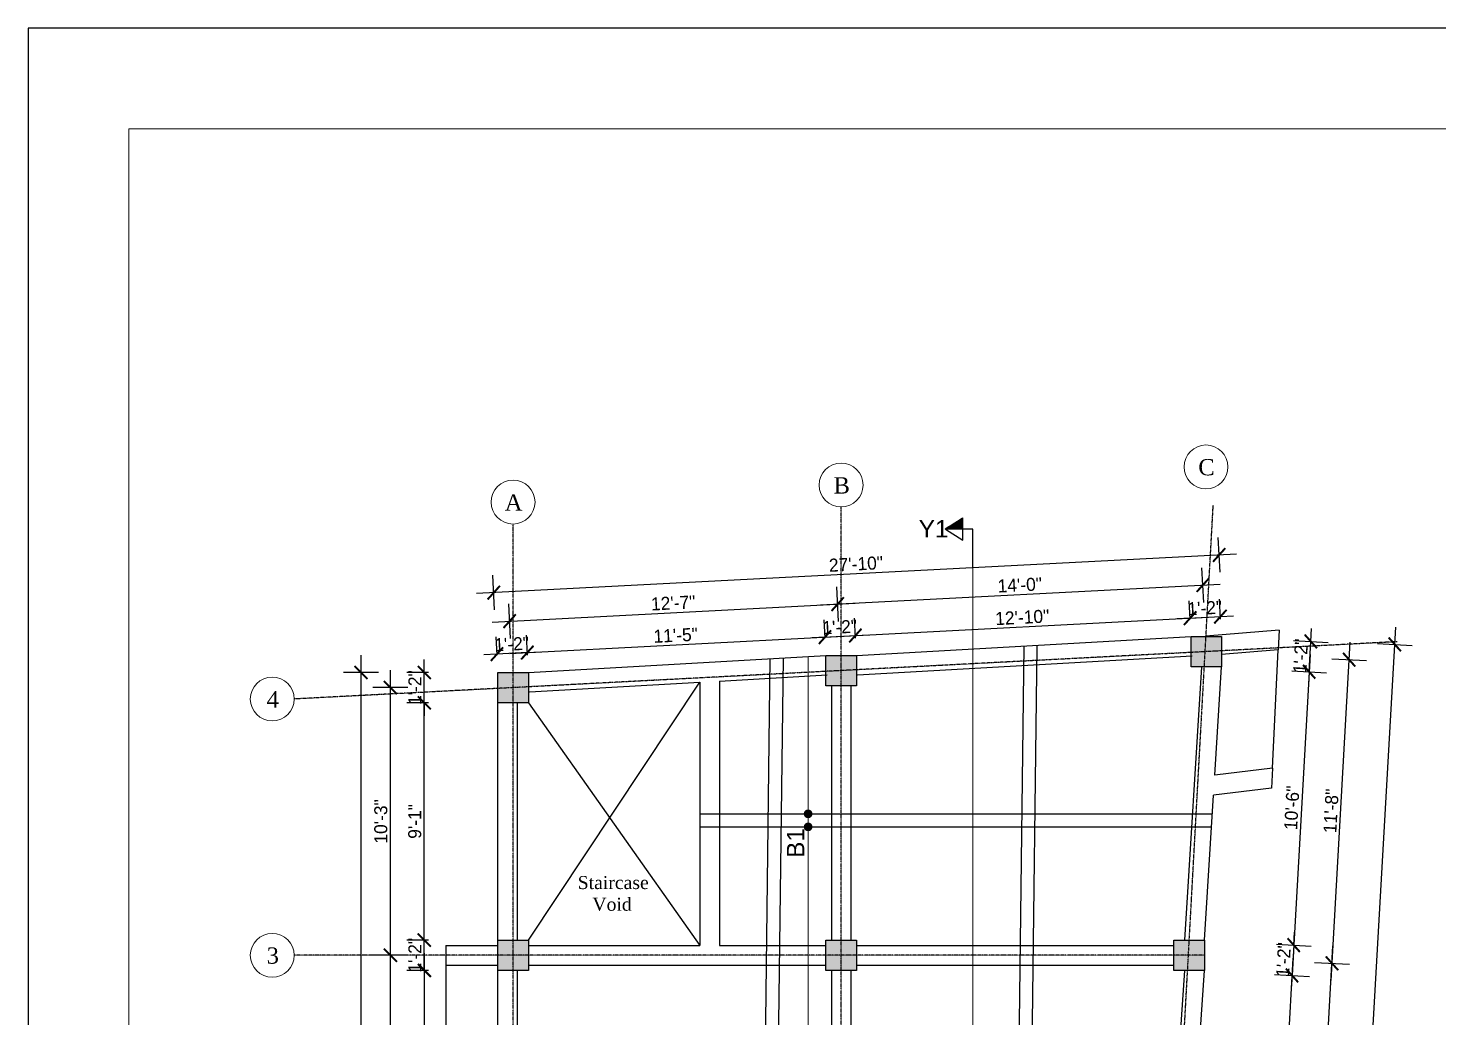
# Model space of a CAD drawing. Header units: inches. Extents: x -412 to 2766, y -9590 to -2111.
# Drawn here: x -412 to 238, y -7798 to -7342 of the extents above; entities that cross this region are included whole.
import ezdxf

# ---------------------------------------------------------------- set-up
doc = ezdxf.new("R2010")
doc.units = ezdxf.units.IN
doc.header["$LTSCALE"] = 0.5
doc.header["$MEASUREMENT"] = 0
doc.header["$PDMODE"] = 66
doc.linetypes.add('ACAD_ISO02W100', pattern=[15, 12, -3])
doc.linetypes.add('PHANTOM2', pattern=[1.25, 0.625, -0.125, 0.125, -0.125, 0.125, -0.125])
for name, color, linetype, lineweight in [('05 DOT', 50, 'Continuous', 5), ('15 TEXT', 7, 'Continuous', 15), ('20 BEAM SECTION ARROW', 7, 'ACAD_ISO02W100', 20), ('25 BOT BAR', 12, 'Continuous', 25), ('COLUMN', 8, 'Continuous', 50), ('DOOR & WIN', 1, 'Continuous', 25), ('ELE1', 3, 'Continuous', 9), ('Profile ele', 4, 'Continuous', 25), ('RINF', 4, 'Continuous', 25), ('TEXT', 220, 'Continuous', 9), ('window', 6, 'Continuous', 13)]:
    doc.layers.add(name, color=color, linetype=linetype, lineweight=lineweight)
doc.layers.add('OUTLINE', color=116, linetype='Continuous')
doc.styles.add('ARCHITECTURE', font='stylu.ttf')
doc.styles.add('arial', font='arial.ttf')
doc.styles.get("Standard").update_dxf_attribs({"font": 'arial.ttf'})
doc.dimstyles.new('8 SCALE', dxfattribs={"dimscale": 0, "dimtxt": 6, "dimasz": 6, "dimexe": 8, "dimexo": 8, "dimgap": 1.25, "dimtad": 1, "dimdec": 0, "dimzin": 3, "dimdsep": 46, "dimlunit": 4, "dimtxsty": 'ARCHITECTURE', "dimblk": 'ARCHTICK', "dimcen": 8, "dimdle": 8, "dimclrd": 5, "dimclre": 5, "dimclrt": 7, "dimadec": 0, "dimazin": 0, "dimtfac": 0.75, "dimtdec": 0, "dimtix": 1, "dimtmove": 2, "dimatfit": 3, "dimldrblk": 'ARCHTICK', "dimfxl": 8, "dimfxlon": 1, "dimtolj": 1, "dimtzin": 0, "dimlwd": -1, "dimlwe": -1, "dimarcsym": 0})
doc.dimstyles.new('Copy of Standard1', dxfattribs={"dimscale": 24, "dimtxt": 0.083333, "dimasz": 0.125, "dimexe": 0.046875, "dimexo": 0.078125, "dimgap": 0.046875, "dimtad": 1, "dimdec": 0, "dimzin": 3, "dimdsep": 46, "dimlunit": 4, "dimtxsty": 'arial', "dimcen": 0.09, "dimdle": 0.046875, "dimclrd": 5, "dimclre": 5, "dimclrt": 7, "dimaunit": 1, "dimadec": 0, "dimazin": 0, "dimtfac": 1, "dimtdec": 0, "dimtofl": 0, "dimtmove": 0, "dimatfit": 3, "dimfxl": 1, "dimtolj": 1, "dimtzin": 0, "dimlwd": -1, "dimlwe": -1, "dimarcsym": 0})

# ---------------------------------------------------------------- blocks, each defined once
blk = doc.blocks.new('_ArchTick')
at = {"color": 0, "linetype": 'ByBlock', "const_width": 0.15}
blk.add_lwpolyline([(-0.5, -0.5), (0.5, 0.5)], dxfattribs=at)
blk = doc.blocks.new('*D1284')
at = {"layer": 'Defpoints', "color": 0, "transparency": 16777216}
for p in [(-18097.66, -12596.8), (-18097.22, -12605.22), (-18234.22, -12613.07)]:
    blk.add_point(p, dxfattribs=at)
at = {"layer": 'Profile ele', "color": 5, "transparency": 16777216}
for p, q in [((-18097.64, -12597.23), (-18098.08, -12588.81)), ((-18242.69, -12604.34), (-18089.67, -12596.39)), ((-18234.64, -12605.08), (-18235.11, -12595.94))]:
    blk.add_line(p, q, dxfattribs=at)
at = {"layer": 'Profile ele', "color": 5, "transparency": 16777216, "xscale": 6, "yscale": 6, "zscale": 6}
for p, rotation in [((-18097.66, -12596.8), 2.975964946126867), ((-18234.7, -12603.93), 182.9759649461269)]:
    blk.add_blockref('_ArchTick', p, dxfattribs=dict(at, rotation=rotation))
at = {"layer": 'Profile ele', "color": 7, "transparency": 16777216, "insert": (-18166.41, -12595.99), "char_height": 6, "attachment_point": 5, "rotation": 2.97596, "style": 'ARCHITECTURE'}
blk.add_mtext('\\A1;11\'-5"', dxfattribs=at)
blk = doc.blocks.new('*D1285')
at = {"layer": 'Defpoints', "color": 0, "transparency": 16777216}
for p in [(-18083.7, -12596.08), (-18097.22, -12605.22), (-18083.22, -12605.22)]:
    blk.add_point(p, dxfattribs=at)
at = {"layer": 'Profile ele', "color": 5, "transparency": 16777216}
for p, q in [((-18097.64, -12597.23), (-18098.08, -12588.81)), ((-18083.64, -12597.23), (-18084.11, -12588.09)), ((-18083.7, -12596.08), (-18077.71, -12595.77)), ((-18097.66, -12596.8), (-18103.65, -12597.11)), ((-18097.66, -12596.8), (-18083.7, -12596.08))]:
    blk.add_line(p, q, dxfattribs=at)
at = {"layer": 'Profile ele', "color": 5, "transparency": 16777216, "xscale": 6, "yscale": 6, "zscale": 6}
for p, rotation in [((-18097.66, -12596.8), 2.975964946126828), ((-18083.7, -12596.08), 182.9759649461269)]:
    blk.add_blockref('_ArchTick', p, dxfattribs=dict(at, rotation=rotation))
at = {"layer": 'Profile ele', "color": 7, "transparency": 16777216, "insert": (-18090.9, -12592.14), "char_height": 6, "attachment_point": 5, "rotation": 2.97596, "style": 'ARCHITECTURE'}
blk.add_mtext('\\A1;1\'-2"', dxfattribs=at)
blk = doc.blocks.new('*D1286')
at = {"layer": 'Defpoints', "color": 0, "transparency": 16777216}
for p in [(-17929.6, -12588.07), (-17929.16, -12596.49), (-18083.22, -12605.22)]:
    blk.add_point(p, dxfattribs=at)
at = {"layer": 'Profile ele', "color": 5, "transparency": 16777216}
for p, q in [((-17929.58, -12588.5), (-17930.02, -12580.08)), ((-18091.69, -12596.49), (-17921.61, -12587.65)), ((-18083.64, -12597.23), (-18084.11, -12588.09))]:
    blk.add_line(p, q, dxfattribs=at)
at = {"layer": 'Profile ele', "color": 5, "transparency": 16777216, "xscale": 6, "yscale": 6, "zscale": 6}
for p, rotation in [((-17929.6, -12588.07), 2.975964946126867), ((-18083.7, -12596.08), 182.9759649461269)]:
    blk.add_blockref('_ArchTick', p, dxfattribs=dict(at, rotation=rotation))
at = {"layer": 'Profile ele', "color": 7, "transparency": 16777216, "insert": (-18006.88, -12587.72), "char_height": 6, "attachment_point": 5, "rotation": 2.97596, "style": 'ARCHITECTURE'}
blk.add_mtext('\\A1;12\'-10"', dxfattribs=at)
blk = doc.blocks.new('*D1287')
at = {"layer": 'Defpoints', "color": 0, "transparency": 16777216}
for p in [(-17915.64, -12587.34), (-17929.16, -12596.49), (-17915.16, -12596.49)]:
    blk.add_point(p, dxfattribs=at)
at = {"layer": 'Profile ele', "color": 5, "transparency": 16777216}
for p, q in [((-17929.58, -12588.5), (-17930.02, -12580.08)), ((-17915.58, -12588.5), (-17916.05, -12579.35)), ((-17929.6, -12588.07), (-17935.59, -12588.38)), ((-17929.6, -12588.07), (-17915.64, -12587.34)), ((-17915.64, -12587.34), (-17909.64, -12587.03))]:
    blk.add_line(p, q, dxfattribs=at)
at = {"layer": 'Profile ele', "color": 5, "transparency": 16777216, "xscale": 6, "yscale": 6, "zscale": 6}
for p, rotation in [((-17929.6, -12588.07), 2.975964946126828), ((-17915.64, -12587.34), 182.9759649461269)]:
    blk.add_blockref('_ArchTick', p, dxfattribs=dict(at, rotation=rotation))
at = {"layer": 'Profile ele', "color": 7, "transparency": 16777216, "insert": (-17922.84, -12583.4), "char_height": 6, "attachment_point": 5, "rotation": 2.97596, "style": 'ARCHITECTURE'}
blk.add_mtext('\\A1;1\'-2"', dxfattribs=at)
blk = doc.blocks.new('*D1288')
at = {"layer": 'Defpoints', "color": 0, "transparency": 16777216}
for p in [(-18091.82, -12581.59), (-18090.22, -12612.22), (-18241.22, -12620.07)]:
    blk.add_point(p, dxfattribs=at)
at = {"layer": 'Profile ele', "color": 5, "transparency": 16777216}
for p, q in [((-18091.4, -12589.58), (-18092.23, -12573.6)), ((-18250.81, -12589.85), (-18083.83, -12581.17)), ((-18242.4, -12597.43), (-18243.23, -12581.45))]:
    blk.add_line(p, q, dxfattribs=at)
at = {"layer": 'Profile ele', "color": 5, "transparency": 16777216, "xscale": 6, "yscale": 6, "zscale": 6}
for p, rotation in [((-18091.82, -12581.59), 2.975964946167997), ((-18242.82, -12589.44), 182.975964946168)]:
    blk.add_blockref('_ArchTick', p, dxfattribs=dict(at, rotation=rotation))
at = {"layer": 'Profile ele', "color": 7, "transparency": 16777216, "insert": (-18167.55, -12581.05), "char_height": 6, "attachment_point": 5, "rotation": 2.97596, "style": 'ARCHITECTURE'}
blk.add_mtext('\\A1;12\'-7"', dxfattribs=at)
blk = doc.blocks.new('*D1289')
at = {"layer": 'Defpoints', "color": 0, "transparency": 16777216}
for p in [(-17923.76, -12572.85), (-17922.16, -12603.49), (-18090.22, -12612.22)]:
    blk.add_point(p, dxfattribs=at)
at = {"layer": 'Profile ele', "color": 5, "transparency": 16777216}
for p, q in [((-17923.34, -12580.84), (-17924.17, -12564.86)), ((-18099.81, -12582), (-17915.77, -12572.43)), ((-18091.4, -12589.58), (-18092.23, -12573.6))]:
    blk.add_line(p, q, dxfattribs=at)
at = {"layer": 'Profile ele', "color": 5, "transparency": 16777216, "xscale": 6, "yscale": 6, "zscale": 6}
for p, rotation in [((-17923.76, -12572.85), 2.975964946126867), ((-18091.82, -12581.59), 182.9759649461269)]:
    blk.add_blockref('_ArchTick', p, dxfattribs=dict(at, rotation=rotation))
at = {"layer": 'Profile ele', "color": 7, "transparency": 16777216, "insert": (-18008.01, -12572.82), "char_height": 6, "attachment_point": 5, "rotation": 2.97596, "style": 'ARCHITECTURE'}
blk.add_mtext('\\A1;14\'-0"', dxfattribs=at)
blk = doc.blocks.new('*D1290')
at = {"layer": 'Defpoints', "color": 0, "transparency": 16777216}
for p in [(-18250.13, -12576.31), (-17914.33, -12595.72), (-18248.22, -12613.07)]:
    blk.add_point(p, dxfattribs=at)
at = {"layer": 'Profile ele', "color": 5, "transparency": 16777216}
for p, q in [((-17915.83, -12566.94), (-17916.66, -12550.97)), ((-17908.25, -12558.54), (-18258.12, -12576.73)), ((-18249.72, -12584.3), (-18250.55, -12568.32))]:
    blk.add_line(p, q, dxfattribs=at)
at = {"layer": 'Profile ele', "color": 5, "transparency": 16777216, "xscale": 6, "yscale": 6, "zscale": 6}
for p, rotation in [((-17916.24, -12558.95), 2.975964946168395), ((-18250.13, -12576.31), 182.9759649461684)]:
    blk.add_blockref('_ArchTick', p, dxfattribs=dict(at, rotation=rotation))
at = {"layer": 'Profile ele', "color": 7, "transparency": 16777216, "insert": (-18083.42, -12563.15), "char_height": 6, "attachment_point": 5, "rotation": 2.97596, "style": 'ARCHITECTURE'}
blk.add_mtext('\\A1;27\'-10"', dxfattribs=at)
blk = doc.blocks.new('*D1301')
at = {"layer": 'Defpoints', "color": 0, "transparency": 16777216}
for p in [(-18282.05, -12750.35), (-18272.22, -12750.35), (-18272.22, -12828.35)]:
    blk.add_point(p, dxfattribs=at)
at = {"layer": 'Profile ele', "color": 5, "transparency": 16777216}
for p, q in [((-18282.05, -12836.35), (-18282.05, -12742.35)), ((-18280.22, -12750.35), (-18290.05, -12750.35)), ((-18280.22, -12828.35), (-18290.05, -12828.35))]:
    blk.add_line(p, q, dxfattribs=at)
at = {"layer": 'Profile ele', "color": 5, "transparency": 16777216, "xscale": 6, "yscale": 6, "zscale": 6}
for p, rotation in [((-18282.05, -12750.35), 90), ((-18282.05, -12828.35), 270)]:
    blk.add_blockref('_ArchTick', p, dxfattribs=dict(at, rotation=rotation))
at = {"layer": 'Profile ele', "color": 7, "transparency": 16777216, "insert": (-18286.41, -12789.35), "char_height": 6, "attachment_point": 5, "rotation": 90, "style": 'ARCHITECTURE'}
blk.add_mtext('\\A1;6\'-6"', dxfattribs=at)
blk = doc.blocks.new('*D1302')
at = {"layer": 'Defpoints', "color": 0, "transparency": 16777216}
for p in [(-18282.12, -12736.35), (-18272.22, -12736.35), (-18272.22, -12750.35)]:
    blk.add_point(p, dxfattribs=at)
at = {"layer": 'Profile ele', "color": 5, "transparency": 16777216}
for p, q in [((-18282.12, -12736.35), (-18282.12, -12730.35)), ((-18280.22, -12736.35), (-18290.12, -12736.35)), ((-18282.12, -12750.35), (-18282.12, -12736.35)), ((-18280.22, -12750.35), (-18290.12, -12750.35)), ((-18282.12, -12750.35), (-18282.12, -12756.35))]:
    blk.add_line(p, q, dxfattribs=at)
at = {"layer": 'Profile ele', "color": 5, "transparency": 16777216, "xscale": 6, "yscale": 6, "zscale": 6}
for p, rotation in [((-18282.12, -12736.35), 270), ((-18282.12, -12750.35), 90)]:
    blk.add_blockref('_ArchTick', p, dxfattribs=dict(at, rotation=rotation))
at = {"layer": 'Profile ele', "color": 7, "transparency": 16777216, "insert": (-18286.43, -12743.35), "char_height": 6, "attachment_point": 5, "rotation": 90, "style": 'ARCHITECTURE'}
blk.add_mtext('\\A1;1\'-2"', dxfattribs=at)
blk = doc.blocks.new('*D1303')
at = {"layer": 'Defpoints', "color": 0, "transparency": 16777216}
for p in [(-18282.12, -12627.07), (-18272.22, -12627.07), (-18272.22, -12736.35)]:
    blk.add_point(p, dxfattribs=at)
at = {"layer": 'Profile ele', "color": 5, "transparency": 16777216}
for p, q in [((-18282.12, -12744.35), (-18282.12, -12619.07)), ((-18280.22, -12627.07), (-18290.12, -12627.07)), ((-18280.22, -12736.35), (-18290.12, -12736.35))]:
    blk.add_line(p, q, dxfattribs=at)
at = {"layer": 'Profile ele', "color": 5, "transparency": 16777216, "xscale": 6, "yscale": 6, "zscale": 6}
for p, rotation in [((-18282.12, -12627.07), 90), ((-18282.12, -12736.35), 270)]:
    blk.add_blockref('_ArchTick', p, dxfattribs=dict(at, rotation=rotation))
at = {"layer": 'Profile ele', "color": 7, "transparency": 16777216, "insert": (-18286.47, -12681.71), "char_height": 6, "attachment_point": 5, "rotation": 90, "style": 'ARCHITECTURE'}
blk.add_mtext('\\A1;9\'-1"', dxfattribs=at)
blk = doc.blocks.new('*D1304')
at = {"layer": 'Defpoints', "color": 0, "transparency": 16777216}
for p in [(-18282.12, -12613.07), (-18272.22, -12613.07), (-18272.22, -12627.07)]:
    blk.add_point(p, dxfattribs=at)
at = {"layer": 'Profile ele', "color": 5, "transparency": 16777216}
for p, q in [((-18282.12, -12613.07), (-18282.12, -12607.07)), ((-18280.22, -12613.07), (-18290.12, -12613.07)), ((-18282.12, -12627.07), (-18282.12, -12613.07)), ((-18280.22, -12627.07), (-18290.12, -12627.07)), ((-18282.12, -12627.07), (-18282.12, -12633.07))]:
    blk.add_line(p, q, dxfattribs=at)
at = {"layer": 'Profile ele', "color": 5, "transparency": 16777216, "xscale": 6, "yscale": 6, "zscale": 6}
for p, rotation in [((-18282.12, -12613.07), 270), ((-18282.12, -12627.07), 90)]:
    blk.add_blockref('_ArchTick', p, dxfattribs=dict(at, rotation=rotation))
at = {"layer": 'Profile ele', "color": 7, "transparency": 16777216, "insert": (-18286.43, -12620.07), "char_height": 6, "attachment_point": 5, "rotation": 90, "style": 'ARCHITECTURE'}
blk.add_mtext('\\A1;1\'-2"', dxfattribs=at)
blk = doc.blocks.new('*D1306')
at = {"layer": 'Defpoints', "color": 0, "transparency": 16777216}
for p in [(-18297.65, -12743.35), (-18265.22, -12743.35), (-18265.22, -12835.35)]:
    blk.add_point(p, dxfattribs=at)
at = {"layer": 'Profile ele', "color": 5, "transparency": 16777216}
for p, q in [((-18297.65, -12843.35), (-18297.65, -12735.35)), ((-18289.65, -12743.35), (-18305.65, -12743.35)), ((-18289.65, -12835.35), (-18305.65, -12835.35))]:
    blk.add_line(p, q, dxfattribs=at)
at = {"layer": 'Profile ele', "color": 5, "transparency": 16777216, "xscale": 6, "yscale": 6, "zscale": 6}
for p, rotation in [((-18297.65, -12743.35), 90), ((-18297.65, -12835.35), 270)]:
    blk.add_blockref('_ArchTick', p, dxfattribs=dict(at, rotation=rotation))
at = {"layer": 'Profile ele', "color": 7, "transparency": 16777216, "insert": (-18302.11, -12789.35), "char_height": 6, "attachment_point": 5, "rotation": 90, "style": 'ARCHITECTURE'}
blk.add_mtext('\\A1;7\'-8"', dxfattribs=at)
blk = doc.blocks.new('*D1307')
at = {"layer": 'Defpoints', "color": 0, "transparency": 16777216}
for p in [(-18297.72, -12620.07), (-18265.22, -12620.07), (-18265.22, -12743.35)]:
    blk.add_point(p, dxfattribs=at)
at = {"layer": 'Profile ele', "color": 5, "transparency": 16777216}
for p, q in [((-18297.72, -12751.35), (-18297.72, -12612.07)), ((-18289.72, -12620.07), (-18305.72, -12620.07)), ((-18289.72, -12743.35), (-18305.72, -12743.35))]:
    blk.add_line(p, q, dxfattribs=at)
at = {"layer": 'Profile ele', "color": 5, "transparency": 16777216, "xscale": 6, "yscale": 6, "zscale": 6}
for p, rotation in [((-18297.72, -12620.07), 90), ((-18297.72, -12743.35), 270)]:
    blk.add_blockref('_ArchTick', p, dxfattribs=dict(at, rotation=rotation))
at = {"layer": 'Profile ele', "color": 7, "transparency": 16777216, "insert": (-18302.1, -12681.71), "char_height": 6, "attachment_point": 5, "rotation": 90, "style": 'ARCHITECTURE'}
blk.add_mtext('\\A1;10\'-3"', dxfattribs=at)
blk = doc.blocks.new('*D1308')
at = {"layer": 'Defpoints', "color": 0, "transparency": 16777216}
for p in [(-18311.23, -12613.07), (-18272.22, -12613.07), (-18272.22, -12966.49)]:
    blk.add_point(p, dxfattribs=at)
at = {"layer": 'Profile ele', "color": 5, "transparency": 16777216}
for p, q in [((-18311.23, -12974.49), (-18311.23, -12605.07)), ((-18303.23, -12613.07), (-18319.23, -12613.07)), ((-18303.23, -12966.49), (-18319.23, -12966.49))]:
    blk.add_line(p, q, dxfattribs=at)
at = {"layer": 'Profile ele', "color": 5, "transparency": 16777216, "xscale": 6, "yscale": 6, "zscale": 6}
for p, rotation in [((-18311.23, -12613.07), 90), ((-18311.23, -12966.49), 270)]:
    blk.add_blockref('_ArchTick', p, dxfattribs=dict(at, rotation=rotation))
at = {"layer": 'Profile ele', "color": 7, "transparency": 16777216, "insert": (-18315.61, -12789.78), "char_height": 6, "attachment_point": 5, "rotation": 90, "style": 'ARCHITECTURE'}
blk.add_mtext('\\A1;29\'-5"', dxfattribs=at)
blk = doc.blocks.new('*D1309')
at = {"layer": 'Defpoints', "color": 0, "transparency": 16777216}
for p in [(-17915.16, -12596.49), (-17874.04, -12598.8), (-17915.16, -12610.49)]:
    blk.add_point(p, dxfattribs=at)
at = {"layer": 'Profile ele', "color": 5, "transparency": 16777216}
for p, q in [((-17874.04, -12598.8), (-17873.7, -12592.81)), ((-17882.03, -12598.35), (-17866.05, -12599.25)), ((-17874.83, -12612.76), (-17874.04, -12598.8)), ((-17882.82, -12612.31), (-17866.84, -12613.21)), ((-17874.83, -12612.76), (-17875.17, -12618.75))]:
    blk.add_line(p, q, dxfattribs=at)
at = {"layer": 'Profile ele', "color": 5, "transparency": 16777216, "xscale": 6, "yscale": 6, "zscale": 6}
for p, rotation in [((-17874.04, -12598.8), 266.7745133990513), ((-17874.83, -12612.76), 86.77451339905133)]:
    blk.add_blockref('_ArchTick', p, dxfattribs=dict(at, rotation=rotation))
at = {"layer": 'Profile ele', "color": 7, "transparency": 16777216, "insert": (-17878.74, -12605.54), "char_height": 6, "attachment_point": 5, "rotation": 86.77451, "style": 'ARCHITECTURE'}
blk.add_mtext('\\A1;1\'-2"', dxfattribs=at)
blk = doc.blocks.new('*D1310')
at = {"layer": 'Defpoints', "color": 0, "transparency": 16777216}
for p in [(-17915.16, -12610.49), (-17923.05, -12736.35), (-17881.92, -12738.67)]:
    blk.add_point(p, dxfattribs=at)
at = {"layer": 'Profile ele', "color": 5, "transparency": 16777216}
for p, q in [((-17874.38, -12604.77), (-17882.37, -12746.66)), ((-17882.82, -12612.31), (-17866.84, -12613.21)), ((-17889.91, -12738.22), (-17873.94, -12739.12))]:
    blk.add_line(p, q, dxfattribs=at)
at = {"layer": 'Profile ele', "color": 5, "transparency": 16777216, "xscale": 6, "yscale": 6, "zscale": 6}
for p, rotation in [((-17874.83, -12612.76), 86.77451339905133), ((-17881.92, -12738.67), 266.7745133990513)]:
    blk.add_blockref('_ArchTick', p, dxfattribs=dict(at, rotation=rotation))
at = {"layer": 'Profile ele', "color": 7, "transparency": 16777216, "insert": (-17882.75, -12675.47), "char_height": 6, "attachment_point": 5, "rotation": 86.77451, "style": 'ARCHITECTURE'}
blk.add_mtext('\\A1;10\'-6"', dxfattribs=at)
blk = doc.blocks.new('*D1311')
at = {"layer": 'Defpoints', "color": 0, "transparency": 16777216}
for p in [(-17923.05, -12736.35), (-17923.05, -12750.35), (-17882.71, -12752.63)]:
    blk.add_point(p, dxfattribs=at)
at = {"layer": 'Profile ele', "color": 5, "transparency": 16777216}
for p, q in [((-17889.91, -12738.22), (-17873.94, -12739.12)), ((-17881.92, -12738.67), (-17882.71, -12752.63)), ((-17881.92, -12738.67), (-17881.59, -12732.68)), ((-17890.7, -12752.18), (-17874.72, -12753.08)), ((-17882.71, -12752.63), (-17883.05, -12758.62))]:
    blk.add_line(p, q, dxfattribs=at)
at = {"layer": 'Profile ele', "color": 5, "transparency": 16777216, "xscale": 6, "yscale": 6, "zscale": 6}
for p, rotation in [((-17881.92, -12738.67), 266.7745133990513), ((-17882.71, -12752.63), 86.77451339905133)]:
    blk.add_blockref('_ArchTick', p, dxfattribs=dict(at, rotation=rotation))
at = {"layer": 'Profile ele', "color": 7, "transparency": 16777216, "insert": (-17886.62, -12745.41), "char_height": 6, "attachment_point": 5, "rotation": 86.77451, "style": 'ARCHITECTURE'}
blk.add_mtext('\\A1;1\'-2"', dxfattribs=at)
blk = doc.blocks.new('*D1312')
at = {"layer": 'Defpoints', "color": 0, "transparency": 16777216}
for p in [(-17923.05, -12750.35), (-17928.17, -12828.32), (-17887.11, -12830.63)]:
    blk.add_point(p, dxfattribs=at)
at = {"layer": 'Profile ele', "color": 5, "transparency": 16777216}
for p, q in [((-17882.26, -12744.64), (-17887.56, -12838.62)), ((-17890.7, -12752.18), (-17874.72, -12753.08)), ((-17895.09, -12830.18), (-17879.12, -12831.08))]:
    blk.add_line(p, q, dxfattribs=at)
at = {"layer": 'Profile ele', "color": 5, "transparency": 16777216, "xscale": 6, "yscale": 6, "zscale": 6}
for p, rotation in [((-17882.71, -12752.63), 86.77451339905133), ((-17887.11, -12830.63), 266.7745133990513)]:
    blk.add_blockref('_ArchTick', p, dxfattribs=dict(at, rotation=rotation))
at = {"layer": 'Profile ele', "color": 7, "transparency": 16777216, "insert": (-17889.26, -12791.38), "char_height": 6, "attachment_point": 5, "rotation": 86.77451, "style": 'ARCHITECTURE'}
blk.add_mtext('\\A1;6\'-6"', dxfattribs=at)
blk = doc.blocks.new('*D1317')
at = {"layer": 'Defpoints', "color": 0, "transparency": 16777216}
for p in [(-17930.05, -12743.35), (-17864.3, -12747.06), (-17935.23, -12835.32)]:
    blk.add_point(p, dxfattribs=at)
at = {"layer": 'Profile ele', "color": 5, "transparency": 16777216}
for p, q in [((-17869.93, -12847.01), (-17863.85, -12739.07)), ((-17872.29, -12746.61), (-17856.31, -12747.51)), ((-17877.47, -12838.57), (-17861.5, -12839.47))]:
    blk.add_line(p, q, dxfattribs=at)
at = {"layer": 'Profile ele', "color": 5, "transparency": 16777216, "xscale": 6, "yscale": 6, "zscale": 6}
for p, rotation in [((-17864.3, -12747.06), 86.77451339905133), ((-17869.48, -12839.02), 266.7745133990513)]:
    blk.add_blockref('_ArchTick', p, dxfattribs=dict(at, rotation=rotation))
at = {"layer": 'Profile ele', "color": 7, "transparency": 16777216, "insert": (-17871.35, -12792.79), "char_height": 6, "attachment_point": 5, "rotation": 86.77451, "style": 'ARCHITECTURE'}
blk.add_mtext('\\A1;7\'-8"', dxfattribs=at)
blk = doc.blocks.new('*D1318')
at = {"layer": 'Defpoints', "color": 0, "transparency": 16777216}
for p in [(-17922.16, -12603.49), (-17856.42, -12607.19), (-17930.05, -12743.35)]:
    blk.add_point(p, dxfattribs=at)
at = {"layer": 'Profile ele', "color": 5, "transparency": 16777216}
for p, q in [((-17864.75, -12755.05), (-17855.97, -12599.2)), ((-17864.41, -12606.74), (-17848.43, -12607.64)), ((-17872.29, -12746.61), (-17856.31, -12747.51))]:
    blk.add_line(p, q, dxfattribs=at)
at = {"layer": 'Profile ele', "color": 5, "transparency": 16777216, "xscale": 6, "yscale": 6, "zscale": 6}
for p, rotation in [((-17856.42, -12607.19), 86.77451339905133), ((-17864.3, -12747.06), 266.7745133990513)]:
    blk.add_blockref('_ArchTick', p, dxfattribs=dict(at, rotation=rotation))
at = {"layer": 'Profile ele', "color": 7, "transparency": 16777216, "insert": (-17864.71, -12676.88), "char_height": 6, "attachment_point": 5, "rotation": 86.77451, "style": 'ARCHITECTURE'}
blk.add_mtext('\\A1;11\'-8"', dxfattribs=at)
blk = doc.blocks.new('*D1319')
at = {"layer": 'Defpoints', "color": 0, "transparency": 16777216}
for p in [(-17914.33, -12595.72), (-17835.41, -12600.16), (-17938.11, -13017.64)]:
    blk.add_point(p, dxfattribs=at)
at = {"layer": 'Profile ele', "color": 5, "transparency": 16777216}
for p, q in [((-17859.63, -13030.07), (-17834.96, -12592.18)), ((-17843.39, -12599.71), (-17827.42, -12600.61)), ((-17867.17, -13021.64), (-17851.2, -13022.54))]:
    blk.add_line(p, q, dxfattribs=at)
at = {"layer": 'Profile ele', "color": 5, "transparency": 16777216, "xscale": 6, "yscale": 6, "zscale": 6}
for p, rotation in [((-17835.41, -12600.16), 86.77451339904565), ((-17859.18, -13022.09), 266.7745133990456)]:
    blk.add_blockref('_ArchTick', p, dxfattribs=dict(at, rotation=rotation))
at = {"layer": 'Profile ele', "color": 7, "transparency": 16777216, "insert": (-17851.67, -12810.88), "char_height": 6, "attachment_point": 5, "rotation": 86.77451, "style": 'ARCHITECTURE'}
blk.add_mtext('\\A1;35\'-3"', dxfattribs=at)
blk = doc.blocks.new('*D1320')
at = {"layer": 'Defpoints', "color": 0, "transparency": 16777216}
for p in [(-18248.66, -12604.65), (-18248.22, -12613.07), (-18234.22, -12613.07)]:
    blk.add_point(p, dxfattribs=at)
at = {"layer": 'Profile ele', "color": 5, "transparency": 16777216}
for p, q in [((-18248.64, -12605.08), (-18249.08, -12596.66)), ((-18234.64, -12605.08), (-18235.11, -12595.94)), ((-18248.66, -12604.65), (-18254.65, -12604.96)), ((-18234.7, -12603.93), (-18248.66, -12604.65)), ((-18234.7, -12603.93), (-18228.71, -12603.62))]:
    blk.add_line(p, q, dxfattribs=at)
at = {"layer": 'Profile ele', "color": 5, "transparency": 16777216, "xscale": 6, "yscale": 6, "zscale": 6}
for p, rotation in [((-18248.66, -12604.65), 2.975964946126867), ((-18234.7, -12603.93), 182.9759649461269)]:
    blk.add_blockref('_ArchTick', p, dxfattribs=dict(at, rotation=rotation))
at = {"layer": 'Profile ele', "color": 7, "transparency": 16777216, "insert": (-18241.9, -12599.99), "char_height": 6, "attachment_point": 5, "rotation": 2.97596, "style": 'ARCHITECTURE'}
blk.add_mtext('\\A1;1\'-2"', dxfattribs=at)
blk = doc.blocks.new('dfdffdf')
at = {"layer": 'RINF'}
h = blk.add_hatch(dxfattribs=at)
h.set_pattern_fill('ANSI31', color=1, style=0)
h.set_pattern_definition([(135.000000013, (-2341946.27169, -525911.5854), (0.0928077650966, 0.0928077650554), [])])
h.paths.add_polyline_path([(-28, 207), (191, 67), (-28, 67)])
at = {"layer": 'RINF', "color": 1}
for p, q in [((-28, -73), (-28, 207)), ((191, 67), (-28, 207)), ((-155, -420), (-155, 67)), ((-155, 67), (191, 67)), ((191, 67), (-28, -73))]:
    blk.add_line(p, q, dxfattribs=at)
blk = doc.blocks.new('54')
at = {"layer": 'COLUMN'}
h = blk.add_hatch(color=256, dxfattribs=at)
h.dxf.hatch_style = 1
h.paths.add_polyline_path([(-17915.16, -12610.49), (-17915.16, -12596.49), (-17929.16, -12596.49), (-17929.16, -12610.49)])
h = blk.add_hatch(color=256, dxfattribs=at)
h.dxf.hatch_style = 1
h.paths.add_polyline_path([(-18083.22, -12619.22), (-18083.22, -12605.22), (-18097.22, -12605.22), (-18097.22, -12619.22)])
h = blk.add_hatch(color=256, dxfattribs=at)
h.dxf.hatch_style = 1
h.paths.add_polyline_path([(-18234.22, -12627.07), (-18234.22, -12613.07), (-18248.22, -12613.07), (-18248.22, -12627.07)])
h = blk.add_hatch(color=256, dxfattribs=at)
h.dxf.hatch_style = 1
h.paths.add_polyline_path([(-18234.22, -12750.35), (-18234.22, -12736.35), (-18248.22, -12736.35), (-18248.22, -12750.35)])
h = blk.add_hatch(color=256, dxfattribs=at)
h.dxf.hatch_style = 1
h.paths.add_polyline_path([(-18083.22, -12750.35), (-18083.22, -12736.35), (-18097.22, -12736.35), (-18097.22, -12750.35)])
h = blk.add_hatch(color=256, dxfattribs=at)
h.dxf.hatch_style = 1
h.paths.add_polyline_path([(-17923.05, -12750.35), (-17923.05, -12736.35), (-17937.05, -12736.35), (-17937.05, -12750.35)])
at = {"layer": '05 DOT', "ltscale": 48, "const_width": 2}
for points in [[(-18105.44, -12679.21, -1), (-18105.44, -12677.21, -1)], [(-18105.43, -12685.21, -1), (-18105.43, -12683.21, -1)]]:
    blk.add_lwpolyline(points, format="xyb", close=True, dxfattribs=at)
at = {"layer": '20 BEAM SECTION ARROW', "color": 2, "ltscale": 0.05}
blk.add_line((-18029.61, -13062.94), (-18029.61, -12564.85), dxfattribs=at)
at = {"layer": '25 BOT BAR'}
for p, q in [((-18006.19, -12600.85), (-18011.24, -13019.76)), ((-18000.19, -12600.93), (-18005.25, -13020.75)), ((-18123.01, -12606.7), (-18127.75, -13000.55)), ((-18117, -12606.36), (-18121.76, -13001.53)), ((-18155.22, -12678.21), (-17919.4, -12678.21)), ((-18155.22, -12684.21), (-17919.78, -12684.21))]:
    blk.add_line(p, q, dxfattribs=at)
at = {"layer": 'DOOR & WIN', "color": 6, "linetype": 'PHANTOM2'}
for p, q in [((-18090.24, -13065.92), (-18090.24, -12536.86)), ((-17949.67, -13093.51), (-17918.98, -12536.09)), ((-18241.24, -13036.28), (-18241.24, -12544.71)), ((-17834.27, -12598.92), (-18342, -12625.31)), ((-17922.65, -12743.35), (-18342, -12743.35))]:
    blk.add_line(p, q, dxfattribs=at)
at = {"layer": 'OUTLINE'}
for points in [[(-17929.16, -12596.49), (-17915.16, -12596.49), (-17915.16, -12610.49), (-17929.16, -12610.49)], [(-18097.22, -12605.22), (-18083.22, -12605.22), (-18083.22, -12619.22), (-18097.22, -12619.22)], [(-18248.22, -12613.07), (-18234.22, -12613.07), (-18234.22, -12627.07), (-18248.22, -12627.07)], [(-18248.22, -12736.35), (-18234.22, -12736.35), (-18234.22, -12750.35), (-18248.22, -12750.35)], [(-18097.22, -12736.35), (-18083.22, -12736.35), (-18083.22, -12750.35), (-18097.22, -12750.35)], [(-17937.05, -12736.35), (-17923.05, -12736.35), (-17923.05, -12750.35), (-17937.05, -12750.35)]]:
    blk.add_lwpolyline(points, close=True, dxfattribs=at)
at = {"layer": 'Profile ele'}
for p, q in [((-17888.64, -12593.56), (-17922.3, -12596.38)), ((-17888.64, -12593.56), (-17889.08, -12602.63)), ((-18083.22, -12605.22), (-17929.16, -12596.49)), ((-18234.22, -12613.07), (-18097.22, -12605.22)), ((-18082.71, -12614.21), (-17928.65, -12605.47)), ((-17889.08, -12602.63), (-17915.16, -12604.82)), ((-17891.75, -12657.24), (-17889.08, -12602.63)), ((-18146.22, -12617.05), (-18096.71, -12614.21)), ((-17932.06, -12736.35), (-17924.18, -12610.49)), ((-17918.29, -12660.45), (-17915.16, -12610.49)), ((-18234.22, -12736.35), (-18155.22, -12617.56)), ((-18233.71, -12622.06), (-18155.22, -12617.56)), ((-18155.22, -12617.56), (-18155.22, -12738.85)), ((-18146.22, -12617.05), (-18146.22, -12738.85)), ((-18094.72, -12619.22), (-18094.74, -12736.35)), ((-18085.72, -12619.22), (-18085.74, -12736.35)), ((-18248.22, -12736.35), (-18248.22, -12627.07)), ((-18239.22, -12736.35), (-18239.22, -12627.07)), ((-18234.22, -12627.07), (-18155.22, -12738.85)), ((-17891.75, -12657.24), (-17918.29, -12660.45)), ((-17891.75, -12657.24), (-17892.19, -12666.35)), ((-17892.19, -12666.35), (-17918.86, -12669.58)), ((-17923.05, -12736.35), (-17918.86, -12669.58)), ((-18272.22, -12738.85), (-18248.22, -12738.85)), ((-18272.22, -12738.85), (-18272.22, -12747.85)), ((-18272.22, -12738.85), (-18272.22, -12976.72)), ((-18234.22, -12738.85), (-18155.22, -12738.85)), ((-18146.22, -12738.85), (-18097.22, -12738.85)), ((-18083.22, -12738.85), (-17937.05, -12738.85)), ((-18272.22, -12747.85), (-18248.22, -12747.85)), ((-18248.22, -12828.35), (-18248.22, -12750.35)), ((-18239.22, -12828.35), (-18239.22, -12750.35)), ((-18234.22, -12747.85), (-18097.22, -12747.85)), ((-18094.74, -12750.35), (-18094.72, -12828.35)), ((-18085.74, -12750.35), (-18085.72, -12828.35)), ((-18083.22, -12747.85), (-17937.05, -12747.85)), ((-17937.25, -12828.32), (-17932.06, -12750.35)), ((-17928.23, -12828.32), (-17923.05, -12750.35))]:
    blk.add_line(p, q, dxfattribs=at)
at = {"layer": 'window', "linetype": 'Continuous', "lineweight": 5, "ltscale": 0.5}
for centre in [(-17922.32, -12518.39), (-18090.24, -12526.76), (-18241.24, -12534.61), (-18352.1, -12625.31), (-18352.1, -12743.35)]:
    blk.add_circle(centre, 10.1, dxfattribs=at)
at = {"layer": '20 BEAM SECTION ARROW', "color": 2, "xscale": -0.03657142857264262, "yscale": 0.03657142857264262, "zscale": 0.0365714285718277}
blk.add_blockref('dfdffdf', (-18035.29, -12549.48), dxfattribs=at)
at = {"layer": '15 TEXT', "color": 2, "ltscale": 25, "insert": (-18054.52, -12542.9), "char_height": 8, "width": 383.5653, "attachment_point": 1, "style": 'arial'}
blk.add_mtext('Y1', dxfattribs=at)
at = {"layer": '15 TEXT', "insert": (-18115.2, -12698.44), "char_height": 6, "width": 27.1557, "attachment_point": 1, "rotation": 90}
blk.add_mtext('{\\H1.3333x;B1\\H0.75x; }', dxfattribs=at)
at = {"layer": '15 TEXT', "color": 3, "lineweight": 60, "insert": (-18339.75, -12722.99), "char_height": 6, "width": 287.674, "attachment_point": 7, "style": 'arial'}
blk.add_mtext('\\pi128.25085;{\\fTimes New Roman|b0|i0|c0|p18;Staircase \\P\\pi135.00571;Void}', dxfattribs=at)
at = {"layer": 'TEXT', "char_height": 7.5, "attachment_point": 5}
for s, insert in [('{\\fTimes New Roman|b0|i0|c0|p18;\\C1;C}', (-17922.07, -12518.57)), ('{\\fTimes New Roman|b0|i0|c0|p18;\\C1;B}', (-18089.99, -12526.93)), ('{\\fTimes New Roman|b0|i0|c0|p18;\\C1;A}', (-18240.99, -12534.78)), ('{\\fTimes New Roman|b0|i0|c0|p18;\\C1;4}', (-18351.85, -12625.48)), ('{\\fTimes New Roman|b0|i0|c0|p18;\\C1;3}', (-18351.85, -12743.53))]:
    blk.add_mtext(s, dxfattribs=dict(at, insert=insert))
at = {"layer": 'Profile ele'}
for p1, p2, distance, picture, middle in [((-17914.33, -12595.72), (-18248.22, -12613.07), -36.81, '*D1290', (-18083.42, -12563.15)), ((-18241.22, -12620.07), (-18090.22, -12612.22), 30.68, '*D1288', (-18167.55, -12581.05)), ((-17938.11, -13017.64), (-17914.33, -12595.72), -79.05, '*D1319', (-17851.67, -12810.88))]:
    dim = blk.add_aligned_dim(p1=p1, p2=p2, distance=distance, dimstyle='8 SCALE', override={"dimscale": 1}, dxfattribs=at)
    dim.commit()
    dim.dimension.update_dxf_attribs({"geometry": picture, "text_midpoint": middle})
for base, p1, p2, angle, picture, middle in [((-17923.76, -12572.85), (-18090.22, -12612.22), (-17922.16, -12603.49), 182.97596, '*D1289', (-18008.01, -12572.82)), ((-17929.6, -12588.07), (-18083.22, -12605.22), (-17929.16, -12596.49), 182.97596, '*D1286', (-18006.88, -12587.72)), ((-17915.64, -12587.34), (-17929.16, -12596.49), (-17915.16, -12596.49), 182.97596, '*D1287', (-17922.84, -12583.4)), ((-18097.66, -12596.8), (-18234.22, -12613.07), (-18097.22, -12605.22), 182.97596, '*D1284', (-18166.41, -12595.99)), ((-18083.7, -12596.08), (-18097.22, -12605.22), (-18083.22, -12605.22), 182.97596, '*D1285', (-18090.9, -12592.14)), ((-18248.66, -12604.65), (-18234.22, -12613.07), (-18248.22, -12613.07), 182.97596, '*D1320', (-18241.9, -12599.99)), ((-17874.04, -12598.8), (-17915.16, -12610.49), (-17915.16, -12596.49), 266.77451, '*D1309', (-17878.74, -12605.54)), ((-17856.42, -12607.19), (-17930.05, -12743.35), (-17922.16, -12603.49), 266.77451, '*D1318', (-17864.71, -12676.88)), ((-18311.23, -12613.07), (-18272.22, -12966.49), (-18272.22, -12613.07), 90, '*D1308', (-18315.61, -12789.78)), ((-18282.12, -12613.07), (-18272.22, -12627.07), (-18272.22, -12613.07), 90, '*D1304', (-18286.43, -12620.07)), ((-17881.92, -12738.67), (-17915.16, -12610.49), (-17923.05, -12736.35), 266.77451, '*D1310', (-17882.75, -12675.47)), ((-18297.72, -12620.07), (-18265.22, -12743.35), (-18265.22, -12620.07), 90, '*D1307', (-18302.1, -12681.71)), ((-18282.12, -12627.07), (-18272.22, -12736.35), (-18272.22, -12627.07), 90, '*D1303', (-18286.47, -12681.71)), ((-18282.12, -12736.35), (-18272.22, -12750.35), (-18272.22, -12736.35), 90, '*D1302', (-18286.43, -12743.35)), ((-18297.65, -12743.35), (-18265.22, -12835.35), (-18265.22, -12743.35), 90, '*D1306', (-18302.11, -12789.35)), ((-17882.71, -12752.63), (-17923.05, -12736.35), (-17923.05, -12750.35), 266.77451, '*D1311', (-17886.62, -12745.41)), ((-18282.05, -12750.35), (-18272.22, -12828.35), (-18272.22, -12750.35), 90, '*D1301', (-18286.41, -12789.35)), ((-17864.3, -12747.06), (-17935.23, -12835.32), (-17930.05, -12743.35), 266.77451, '*D1317', (-17871.35, -12792.79)), ((-17887.11, -12830.63), (-17923.05, -12750.35), (-17928.17, -12828.32), 266.77451, '*D1312', (-17889.26, -12791.38))]:
    dim = blk.add_linear_dim(base=base, p1=p1, p2=p2, angle=angle, dimstyle='8 SCALE', override={"dimscale": 1}, dxfattribs=at)
    dim.commit()
    dim.dimension.update_dxf_attribs({"geometry": picture, "text_midpoint": middle})
at = {"layer": '05 DOT', "lineweight": 18, "ltscale": 48}
blk.add_leader([(-18105.56, -13004.22), (-18105.39, -12605.69)], dimstyle='Copy of Standard1', override={"dimasz": 0.5, "dimtad": 0}, dxfattribs=at)

msp = doc.modelspace()

# ---------------------------------------------------------------- linework, layer by layer
at = {"layer": 'Defpoints'}
msp.add_lwpolyline([(2766.09, -7342.34), (-411.51, -7342.34), (-411.51, -9590.31), (2766.09, -9590.31)], close=True, dxfattribs=at)
at = {"layer": 'ELE1'}
msp.add_lwpolyline([(-365.19, -7388.66), (2719.77, -7388.66), (2719.77, -9543.99), (-365.19, -9543.99)], close=True, dxfattribs=at)

# ---------------------------------------------------------------- block references
at = {"layer": 'Profile ele'}
msp.add_blockref('54', (18052.91, 4973.97), dxfattribs=at)

doc.saveas('drawing.dxf')
